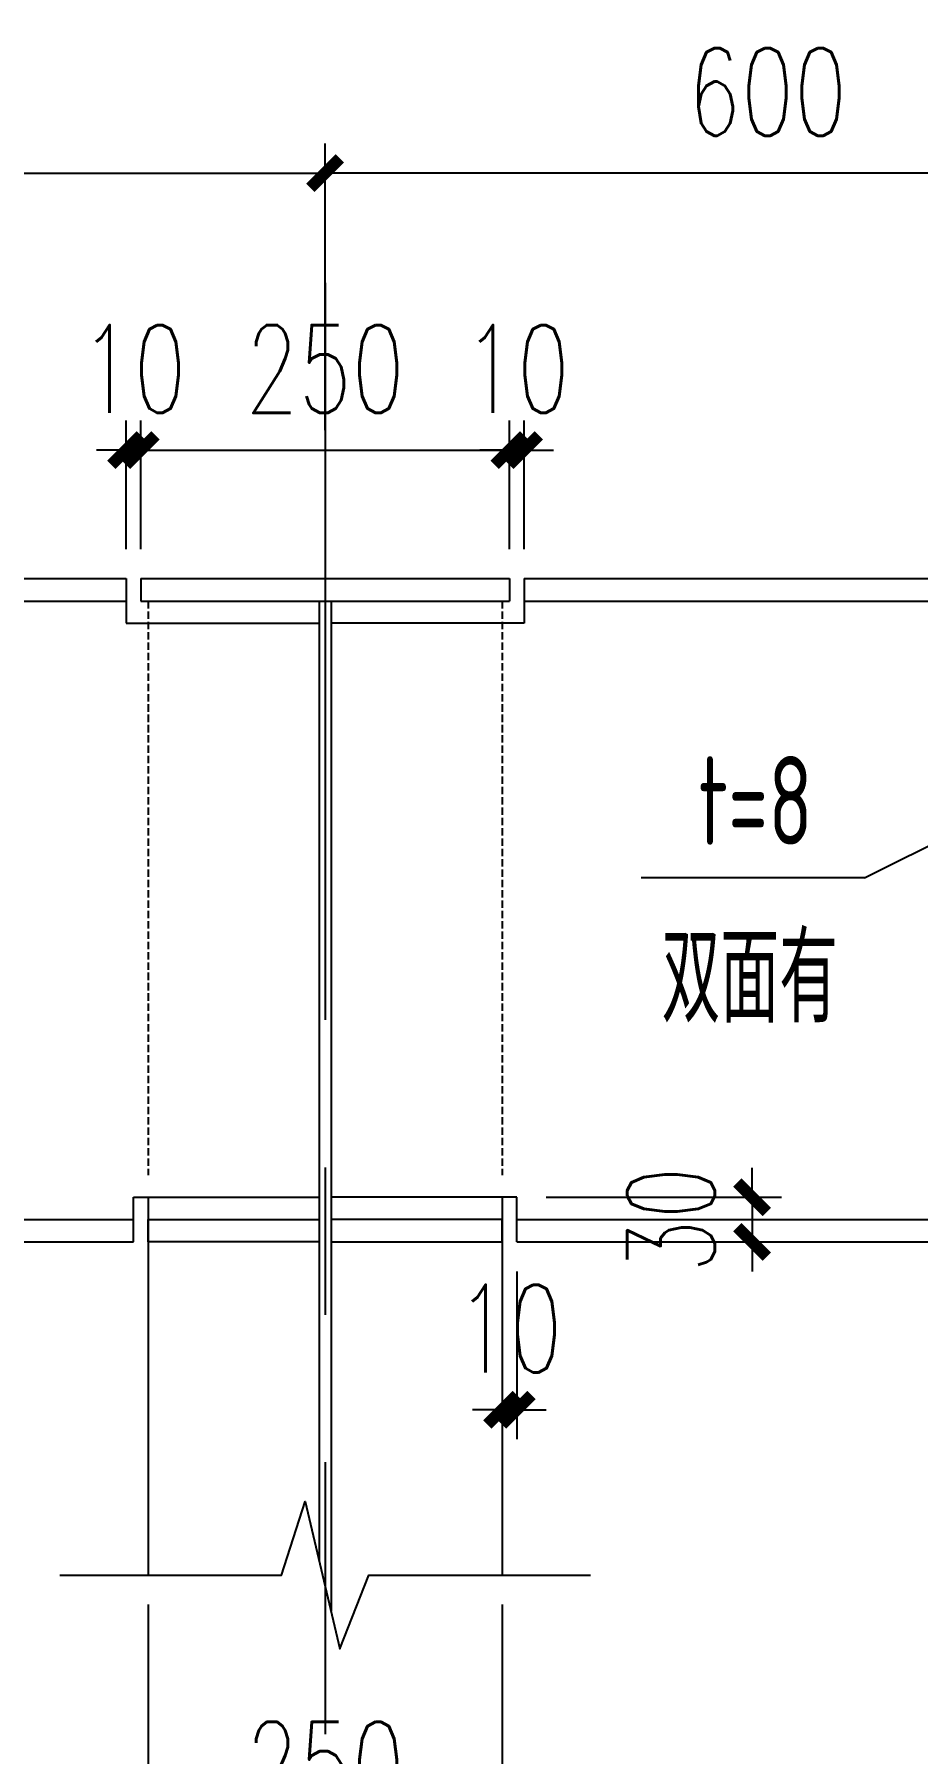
# Model space of a CAD drawing. Extents: x 177291 to 1288761, y 177638 to 322898.
# Drawn here: x 1270674 to 1273669, y 193061 to 198891 of the extents above; entities that cross this region are included whole.
import ezdxf
from ezdxf.enums import TextEntityAlignment as Align

# ---------------------------------------------------------------- set-up
doc = ezdxf.new("R2010")
doc.units = 0
doc.header["$LTSCALE"] = 1000
doc.linetypes.add('0$0$CENTERX2', pattern=[4, 2.5, -0.5, 0.5, -0.5])
doc.linetypes.add('DASH', pattern=[0.35, 0.25, -0.1])
for name, color, linetype in [('AXIS', 3, 'Continuous'), ('DOTE', 1, 'Continuous'), ('GZ', 50, 'Continuous'), ('PZ', 202, 'Continuous'), ('TEXT', 7, 'Continuous'), ('YCX', 90, 'Continuous')]:
    doc.layers.add(name, color=color, linetype=linetype)
doc.styles.add('_TCH_DIM_T3', font='SIMPLEX', dxfattribs={"width": 0.705882, "bigfont": 'GBCBIG'})
doc.styles.add('标准字体', font='tssdeng.shx', dxfattribs={"width": 0.7, "bigfont": 'tssdchn.shx'})
doc.dimstyles.new('TCH_100_5', dxfattribs={"dimtxt": 297.5, "dimasz": 100, "dimexe": 100, "dimexo": 100, "dimgap": 126.25, "dimtad": 1, "dimdec": 0, "dimlfac": 0.2, "dimzin": 0, "dimdsep": 46, "dimtxsty": '_TCH_DIM_T3', "dimblk": 'ARCHTICK', "dimcen": 0.09, "dimclrd": 126, "dimclre": 126, "dimclrt": 7, "dimazin": 2, "dimtfac": 1, "dimtdec": 0, "dimtix": 1, "dimtmove": 2, "dimatfit": 3, "dimfxl": 1, "dimtolj": 1, "dimtzin": 0, "dimarcsym": 0})

# ---------------------------------------------------------------- blocks, each defined once
blk = doc.blocks.new('_ArchTick')
at = {"color": 0, "linetype": 'ByBlock', "const_width": 0.4}
blk.add_lwpolyline([(-0.5, -0.5), (0.5, 0.5)], dxfattribs=at)
blk = doc.blocks.new('*D1391')
at = {"layer": 'AXIS', "color": 126, "linetype": 'ByBlock', "lineweight": -2, "transparency": 16777216}
for p, q in [((1271659.6, 197549.3), (1271659.6, 198521)), ((1274659.6, 196788.9), (1274659.6, 198521)), ((1274659.6, 198421), (1271659.6, 198421))]:
    blk.add_line(p, q, dxfattribs=at)
at = {"layer": 'Defpoints', "color": 0, "linetype": 'ByBlock', "transparency": 16777216}
for p in [(1271659.6, 198421), (1271659.6, 197449.3), (1274659.6, 196688.9)]:
    blk.add_point(p, dxfattribs=at)
at = {"layer": 'AXIS', "color": 126, "linetype": 'ByBlock', "lineweight": -2, "transparency": 16777216, "xscale": 100, "yscale": 100, "zscale": 100, "rotation": 180}
blk.add_blockref('_ArchTick', (1271659.6, 198421), dxfattribs=at)
at = {"layer": 'AXIS', "color": 126, "linetype": 'ByBlock', "lineweight": -2, "transparency": 16777216, "xscale": 100, "yscale": 100, "zscale": 100}
blk.add_blockref('_ArchTick', (1274659.6, 198421), dxfattribs=at)
at = {"layer": 'AXIS', "color": 7, "linetype": 'ByBlock', "transparency": 16777216, "insert": (1273159.6, 198696), "char_height": 297.5, "attachment_point": 5, "style": '_TCH_DIM_T3'}
blk.add_mtext('\\A1;600', dxfattribs=at)
blk = doc.blocks.new('*D1392')
at = {"layer": 'AXIS', "color": 126, "linetype": 'ByBlock', "lineweight": -2, "transparency": 16777216}
for p, q in [((1268659.6, 196788.9), (1268659.6, 198521)), ((1271659.6, 197549.3), (1271659.6, 198521)), ((1268659.6, 198421), (1271659.6, 198421))]:
    blk.add_line(p, q, dxfattribs=at)
at = {"layer": 'Defpoints', "color": 0, "linetype": 'ByBlock', "transparency": 16777216}
for p in [(1271659.6, 198421), (1271659.6, 197449.3), (1268659.6, 196688.9)]:
    blk.add_point(p, dxfattribs=at)
at = {"layer": 'AXIS', "color": 126, "linetype": 'ByBlock', "lineweight": -2, "transparency": 16777216, "xscale": 100, "yscale": 100, "zscale": 100, "rotation": 180}
blk.add_blockref('_ArchTick', (1268659.6, 198421), dxfattribs=at)
at = {"layer": 'AXIS', "color": 126, "linetype": 'ByBlock', "lineweight": -2, "transparency": 16777216, "xscale": 100, "yscale": 100, "zscale": 100}
blk.add_blockref('_ArchTick', (1271659.6, 198421), dxfattribs=at)
at = {"layer": 'AXIS', "color": 7, "linetype": 'ByBlock', "transparency": 16777216, "insert": (1270159.6, 198696), "char_height": 297.5, "attachment_point": 5, "style": '_TCH_DIM_T3'}
blk.add_mtext('\\A1;600', dxfattribs=at)
blk = doc.blocks.new('*D1393')
at = {"layer": 'AXIS', "color": 126, "linetype": 'ByBlock', "lineweight": -2, "transparency": 16777216}
for p, q in [((1271059.6, 193565.9), (1271059.6, 192644.2)), ((1272259.6, 193565.9), (1272259.6, 192644.2)), ((1271059.6, 192744.2), (1272259.6, 192744.2))]:
    blk.add_line(p, q, dxfattribs=at)
at = {"layer": 'Defpoints', "color": 0, "linetype": 'ByBlock', "transparency": 16777216}
for p in [(1271059.6, 193665.9), (1272259.6, 193665.9), (1272259.6, 192744.2)]:
    blk.add_point(p, dxfattribs=at)
at = {"layer": 'AXIS', "color": 126, "linetype": 'ByBlock', "lineweight": -2, "transparency": 16777216, "xscale": 100, "yscale": 100, "zscale": 100, "rotation": 180}
blk.add_blockref('_ArchTick', (1271059.6, 192744.2), dxfattribs=at)
at = {"layer": 'AXIS', "color": 126, "linetype": 'ByBlock', "lineweight": -2, "transparency": 16777216, "xscale": 100, "yscale": 100, "zscale": 100}
blk.add_blockref('_ArchTick', (1272259.6, 192744.2), dxfattribs=at)
at = {"layer": 'AXIS', "color": 7, "linetype": 'ByBlock', "transparency": 16777216, "insert": (1271659.6, 193019.2), "char_height": 297.5, "attachment_point": 5, "style": '_TCH_DIM_T3'}
blk.add_mtext('\\A1;250', dxfattribs=at)
blk = doc.blocks.new('*D1410')
at = {"layer": 'AXIS', "color": 126, "linetype": 'ByBlock', "lineweight": -2, "ltscale": 0.1, "transparency": 16777216}
for p, q in [((1270984.6, 197145.9), (1270984.6, 197581.5)), ((1271034.6, 197145.9), (1271034.6, 197581.5)), ((1270984.6, 197481.5), (1270884.6, 197481.5)), ((1271034.6, 197481.5), (1270984.6, 197481.5)), ((1271034.6, 197481.5), (1271134.6, 197481.5))]:
    blk.add_line(p, q, dxfattribs=at)
at = {"layer": 'Defpoints', "color": 0, "linetype": 'ByBlock', "ltscale": 0.1, "transparency": 16777216}
for p in [(1270984.6, 197481.5), (1270984.6, 197045.9), (1271034.6, 197045.9)]:
    blk.add_point(p, dxfattribs=at)
at = {"layer": 'AXIS', "color": 126, "linetype": 'ByBlock', "lineweight": -2, "ltscale": 0.1, "transparency": 16777216, "xscale": 100, "yscale": 100, "zscale": 100}
blk.add_blockref('_ArchTick', (1270984.6, 197481.5), dxfattribs=at)
at = {"layer": 'AXIS', "color": 126, "linetype": 'ByBlock', "lineweight": -2, "ltscale": 0.1, "transparency": 16777216, "xscale": 100, "yscale": 100, "zscale": 100, "rotation": 180}
blk.add_blockref('_ArchTick', (1271034.6, 197481.5), dxfattribs=at)
at = {"layer": 'AXIS', "color": 7, "linetype": 'ByBlock', "ltscale": 0.1, "transparency": 16777216, "insert": (1271009.6, 197756.5), "char_height": 297.5, "attachment_point": 5, "style": '_TCH_DIM_T3'}
blk.add_mtext('\\A1;10', dxfattribs=at)
blk = doc.blocks.new('*D1411')
at = {"layer": 'AXIS', "color": 126, "linetype": 'ByBlock', "lineweight": -2, "ltscale": 0.1, "transparency": 16777216}
for p, q in [((1271034.6, 197145.9), (1271034.6, 197581.5)), ((1272284.6, 197145.9), (1272284.6, 197581.5)), ((1271034.6, 197481.5), (1272284.6, 197481.5))]:
    blk.add_line(p, q, dxfattribs=at)
at = {"layer": 'Defpoints', "color": 0, "linetype": 'ByBlock', "ltscale": 0.1, "transparency": 16777216}
for p in [(1272284.6, 197481.5), (1271034.6, 197045.9), (1272284.6, 197045.9)]:
    blk.add_point(p, dxfattribs=at)
at = {"layer": 'AXIS', "color": 126, "linetype": 'ByBlock', "lineweight": -2, "ltscale": 0.1, "transparency": 16777216, "xscale": 100, "yscale": 100, "zscale": 100, "rotation": 180}
blk.add_blockref('_ArchTick', (1271034.6, 197481.5), dxfattribs=at)
at = {"layer": 'AXIS', "color": 126, "linetype": 'ByBlock', "lineweight": -2, "ltscale": 0.1, "transparency": 16777216, "xscale": 100, "yscale": 100, "zscale": 100}
blk.add_blockref('_ArchTick', (1272284.6, 197481.5), dxfattribs=at)
at = {"layer": 'AXIS', "color": 7, "linetype": 'ByBlock', "ltscale": 0.1, "transparency": 16777216, "insert": (1271659.6, 197756.5), "char_height": 297.5, "attachment_point": 5, "style": '_TCH_DIM_T3'}
blk.add_mtext('\\A1;250', dxfattribs=at)
blk = doc.blocks.new('*D1412')
at = {"layer": 'AXIS', "color": 126, "linetype": 'ByBlock', "lineweight": -2, "ltscale": 0.1, "transparency": 16777216}
for p, q in [((1272284.6, 197145.9), (1272284.6, 197581.5)), ((1272334.6, 197145.9), (1272334.6, 197581.5)), ((1272284.6, 197481.5), (1272184.6, 197481.5)), ((1272284.6, 197481.5), (1272334.6, 197481.5)), ((1272334.6, 197481.5), (1272434.6, 197481.5))]:
    blk.add_line(p, q, dxfattribs=at)
at = {"layer": 'Defpoints', "color": 0, "linetype": 'ByBlock', "ltscale": 0.1, "transparency": 16777216}
for p in [(1272334.6, 197481.5), (1272284.6, 197045.9), (1272334.6, 197045.9)]:
    blk.add_point(p, dxfattribs=at)
at = {"layer": 'AXIS', "color": 126, "linetype": 'ByBlock', "lineweight": -2, "ltscale": 0.1, "transparency": 16777216, "xscale": 100, "yscale": 100, "zscale": 100}
blk.add_blockref('_ArchTick', (1272284.6, 197481.5), dxfattribs=at)
at = {"layer": 'AXIS', "color": 126, "linetype": 'ByBlock', "lineweight": -2, "ltscale": 0.1, "transparency": 16777216, "xscale": 100, "yscale": 100, "zscale": 100, "rotation": 180}
blk.add_blockref('_ArchTick', (1272334.6, 197481.5), dxfattribs=at)
at = {"layer": 'AXIS', "color": 7, "linetype": 'ByBlock', "ltscale": 0.1, "transparency": 16777216, "insert": (1272309.6, 197756.5), "char_height": 297.5, "attachment_point": 5, "style": '_TCH_DIM_T3'}
blk.add_mtext('\\A1;10', dxfattribs=at)
blk = doc.blocks.new('*D1415')
at = {"layer": 'AXIS', "color": 126, "linetype": 'ByBlock', "lineweight": -2, "ltscale": 0.1, "transparency": 16777216}
for p, q in [((1272259.6, 194695.9), (1272259.6, 194127)), ((1272309.6, 194695.9), (1272309.6, 194127)), ((1272259.6, 194227), (1272159.6, 194227)), ((1272309.6, 194227), (1272259.6, 194227)), ((1272309.6, 194227), (1272409.6, 194227))]:
    blk.add_line(p, q, dxfattribs=at)
at = {"layer": 'Defpoints', "color": 0, "linetype": 'ByBlock', "ltscale": 0.1, "transparency": 16777216}
for p in [(1272259.6, 194795.9), (1272309.6, 194795.9), (1272259.6, 194227)]:
    blk.add_point(p, dxfattribs=at)
at = {"layer": 'AXIS', "color": 126, "linetype": 'ByBlock', "lineweight": -2, "ltscale": 0.1, "transparency": 16777216, "xscale": 100, "yscale": 100, "zscale": 100}
blk.add_blockref('_ArchTick', (1272259.6, 194227), dxfattribs=at)
at = {"layer": 'AXIS', "color": 126, "linetype": 'ByBlock', "lineweight": -2, "ltscale": 0.1, "transparency": 16777216, "xscale": 100, "yscale": 100, "zscale": 100, "rotation": 180}
blk.add_blockref('_ArchTick', (1272309.6, 194227), dxfattribs=at)
at = {"layer": 'AXIS', "color": 7, "linetype": 'ByBlock', "ltscale": 0.1, "transparency": 16777216, "insert": (1272284.6, 194502), "char_height": 297.5, "attachment_point": 5, "style": '_TCH_DIM_T3'}
blk.add_mtext('\\A1;10', dxfattribs=at)
blk = doc.blocks.new('*D1416')
at = {"layer": 'AXIS', "color": 126, "linetype": 'ByBlock', "lineweight": -2, "ltscale": 0.1, "transparency": 16777216}
for p, q in [((1273107.7, 194947.5), (1273107.7, 195047.5)), ((1272409.6, 194947.5), (1273207.7, 194947.5)), ((1273107.7, 194947.5), (1273107.7, 194795.9)), ((1272409.6, 194795.9), (1273207.7, 194795.9)), ((1273107.7, 194795.9), (1273107.7, 194695.9))]:
    blk.add_line(p, q, dxfattribs=at)
at = {"layer": 'Defpoints', "color": 0, "linetype": 'ByBlock', "ltscale": 0.1, "transparency": 16777216}
for p in [(1272309.6, 194947.5), (1272309.6, 194795.9), (1273107.7, 194795.9)]:
    blk.add_point(p, dxfattribs=at)
at = {"layer": 'AXIS', "color": 126, "linetype": 'ByBlock', "lineweight": -2, "ltscale": 0.1, "transparency": 16777216, "xscale": 100, "yscale": 100, "zscale": 100}
for p, rotation in [((1273107.7, 194947.5), 270), ((1273107.7, 194795.9), 90)]:
    blk.add_blockref('_ArchTick', p, dxfattribs=dict(at, rotation=rotation))
at = {"layer": 'AXIS', "color": 7, "linetype": 'ByBlock', "ltscale": 0.1, "transparency": 16777216, "insert": (1272832.7, 194871.7), "char_height": 297.5, "attachment_point": 5, "rotation": 90, "style": '_TCH_DIM_T3'}
blk.add_mtext('\\A1;30', dxfattribs=at)

msp = doc.modelspace()

# ---------------------------------------------------------------- linework, layer by layer
at = {"layer": 'DOTE', "color": 8, "linetype": '0$0$CENTERX2'}
msp.add_line((1271659.64, 198048.77), (1271659.64, 193126.18), dxfattribs=at)
at = {"layer": 'GZ'}
for p, q in [((1268659.64, 197045.85), (1270984.64, 197045.85)), ((1270984.64, 197045.85), (1270984.64, 196894.19)), ((1272334.64, 197045.85), (1274659.64, 197045.85)), ((1272334.64, 197045.85), (1272334.64, 196894.19)), ((1268659.64, 196969.19), (1270984.64, 196969.19)), ((1271639.64, 196969.19), (1271639.64, 193713.27)), ((1271679.64, 196969.19), (1271679.64, 193544.44)), ((1272334.64, 196969.19), (1274659.64, 196969.19)), ((1270984.64, 196894.19), (1271639.64, 196894.19)), ((1272334.64, 196894.19), (1271679.64, 196894.19)), ((1271009.64, 194795.85), (1271009.64, 194947.52)), ((1271009.64, 194947.52), (1271639.64, 194947.52)), ((1271059.64, 194947.52), (1271059.64, 193665.86)), ((1272309.64, 194947.52), (1271679.64, 194947.52)), ((1272259.64, 194947.52), (1272259.64, 193665.86)), ((1272309.64, 194795.85), (1272309.64, 194947.52)), ((1268659.64, 194872.52), (1271009.64, 194872.52)), ((1272309.64, 194872.52), (1274659.64, 194872.52)), ((1268659.64, 194795.85), (1271009.64, 194795.85)), ((1272309.64, 194795.85), (1274659.64, 194795.85))]:
    msp.add_line(p, q, dxfattribs=at)
at = {"layer": 'GZ', "linetype": 'DASH', "ltscale": 0.1}
for p, q in [((1271059.64, 196969.19), (1271059.64, 195022.52)), ((1272259.64, 196969.19), (1272259.64, 195022.52))]:
    msp.add_line(p, q, dxfattribs=at)
at = {"layer": 'GZ'}
msp.add_lwpolyline([(1270759.64, 193665.86), (1271059.64, 193665.86), (1271511.64, 193665.86), (1271591.64, 193915.86), (1271709.95, 193416.49), (1271807.64, 193665.86), (1272259.64, 193665.86), (1272559.64, 193665.86)], dxfattribs=at)
at = {"layer": 'PZ'}
for p, q in [((1271034.64, 197045.85), (1272284.64, 197045.85)), ((1271034.64, 197045.85), (1271034.64, 196969.19)), ((1272284.64, 197045.85), (1272284.64, 196969.19)), ((1271034.64, 196969.19), (1272284.64, 196969.19))]:
    msp.add_line(p, q, dxfattribs=at)
for points in [[(1271059.64, 194872.52), (1271639.64, 194872.52), (1271639.64, 194795.85), (1271059.64, 194795.85)], [(1272259.64, 194872.52), (1271679.64, 194872.52), (1271679.64, 194795.85), (1272259.64, 194795.85)]]:
    msp.add_lwpolyline(points, close=True, dxfattribs=at)
at = {"layer": 'YCX'}
for q in [(1274007.01, 196289.62), (1272731.27, 196030.39)]:
    msp.add_line((1273488.78, 196030.39), q, dxfattribs=at)

# ---------------------------------------------------------------- texts
at = {"layer": 'TEXT', "style": '标准字体', "width": 0.7}
for s, p in [('t=8', (1273118.86, 196053.2)), ('双面有', (1273099.77, 195449.93))]:
    msp.add_text(s, height=300, dxfattribs=at).set_placement(p, align=Align.BOTTOM_CENTER)

# ---------------------------------------------------------------- dimensions: what is measured, and where the dimension line sits
at = {"layer": 'AXIS', "linetype": 'ByBlock'}
dim = msp.add_linear_dim(base=(1271659.64, 198421.02), p1=(1268659.64, 196688.91), p2=(1271659.64, 197449.25), dimstyle='TCH_100_5', dxfattribs=at)
dim.commit()
dim.dimension.update_dxf_attribs({"geometry": '*D1392', "text_midpoint": (1270159.64, 198696.02)})
dim = msp.add_linear_dim(base=(1271659.64, 198421.02), p1=(1274659.64, 196688.91), p2=(1271659.64, 197449.25), angle=180, dimstyle='TCH_100_5', dxfattribs=at)
dim.commit()
dim.dimension.update_dxf_attribs({"geometry": '*D1391', "text_midpoint": (1273159.64, 198696.02)})
at = {"layer": 'AXIS', "linetype": 'ByBlock', "ltscale": 0.1}
for base, p1, p2, picture, middle in [((1270984.64, 197481.55), (1271034.64, 197045.85), (1270984.64, 197045.85), '*D1410', (1271009.64, 197756.55)), ((1272284.64, 197481.55), (1271034.64, 197045.85), (1272284.64, 197045.85), '*D1411', (1271659.64, 197756.55)), ((1272334.64, 197481.55), (1272284.64, 197045.85), (1272334.64, 197045.85), '*D1412', (1272309.64, 197756.55)), ((1272259.64, 194227.05), (1272309.64, 194795.85), (1272259.64, 194795.85), '*D1415', (1272284.64, 194502.05))]:
    dim = msp.add_linear_dim(base=base, p1=p1, p2=p2, dimstyle='TCH_100_5', dxfattribs=at)
    dim.commit()
    dim.dimension.update_dxf_attribs({"geometry": picture, "text_midpoint": middle})
dim = msp.add_linear_dim(base=(1273107.69, 194795.85), p1=(1272309.64, 194947.52), p2=(1272309.64, 194795.85), angle=90, dimstyle='TCH_100_5', dxfattribs=at)
dim.commit()
dim.dimension.update_dxf_attribs({"geometry": '*D1416', "text_midpoint": (1272832.69, 194871.69)})
at = {"layer": 'AXIS', "linetype": 'ByBlock'}
dim = msp.add_linear_dim(base=(1272259.64, 192744.25), p1=(1271059.64, 193665.86), p2=(1272259.64, 193665.86), text='250', dimstyle='TCH_100_5', dxfattribs=at)
dim.commit()
dim.dimension.update_dxf_attribs({"geometry": '*D1393', "text_midpoint": (1271659.64, 193019.25)})

doc.saveas('drawing.dxf')
